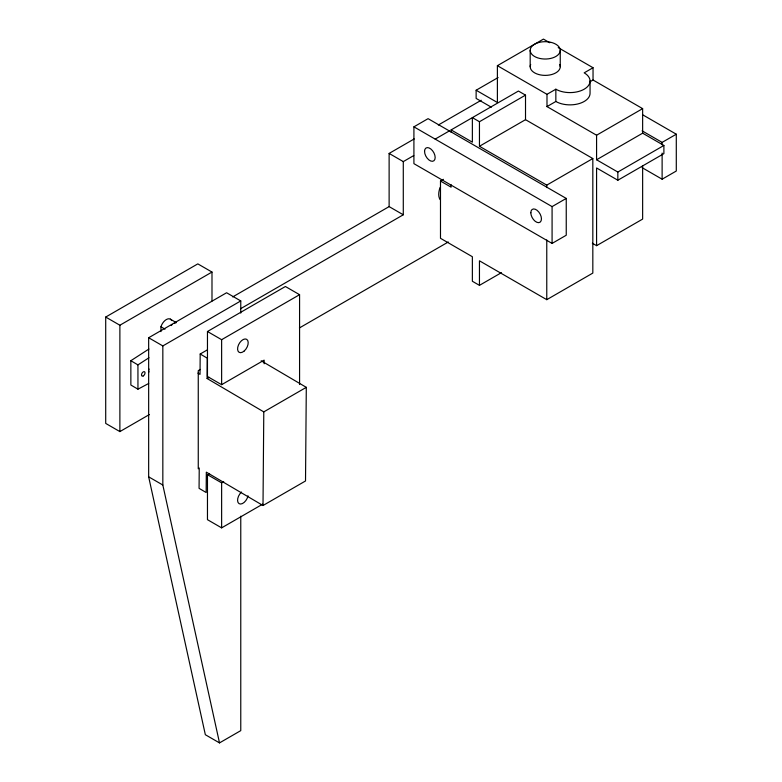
<?xml version="1.0" encoding="UTF-8"?>
<svg xmlns="http://www.w3.org/2000/svg" width="782" height="782" viewBox="0 0 782 782"><rect width="100%" height="100%" fill="white"/><g stroke="black" fill="none" stroke-linecap="round" stroke-linejoin="round"><path stroke-width="1.17" d="M199.234 467.988L199.068 488.339L206.155 492.513L206.321 472.162L263.006 505.514L305.518 480.969L306.3 387.344L261.168 360.785M207.455 349.818L200.192 354.011L200.026 374.363L197.944 373.131M263.006 505.514L263.788 411.889L207.113 378.527L207.279 358.176L200.192 354.011M148.707 383.463L137.955 389.182L130.868 385.018L130.848 360.717L148.922 349.036M137.955 389.182L137.935 364.891L148.981 357.755M200.329 369.436L198.257 370.648L198.257 468.819M491.311 107.183L476.13 98.415L476.13 90.233L497.391 102.51L497.391 65.688L543.441 39.1L549.775 42.756M476.13 90.233L498.114 77.545M413.913 126.84L428.086 118.659L566.246 198.423L566.246 235.235L552.082 243.417L413.913 163.653L413.913 126.84L552.082 206.604L566.246 198.423M149.45 414.519L119.881 431.596L105.707 423.414L105.707 317.052L197.817 263.876L211.99 272.058L211.99 301.06M232.694 296.916L389.123 206.604L389.123 153.428L414.235 138.922M438.311 125.022L481.223 100.252M435.173 139.108L449.347 130.926M451.116 132.344L451.116 129.91L518.427 91.044L525.514 95.13L525.514 119.675L592.824 158.541L592.824 273.084L546.765 299.672L479.454 260.807L479.454 285.352L472.367 281.266L472.367 256.721L440.491 238.305L440.491 181.043L443.443 179.332M105.707 317.052L119.881 325.234L211.99 272.058M389.123 153.428L403.287 161.61L413.756 155.569M451.116 129.91L472.367 142.177L472.367 117.632L479.454 121.728L525.514 95.13M546.989 94.319L555.846 89.207A20.039 11.574 0 0 0 584.183 89.207A20.039 11.574 0 0 0 584.183 72.843L593.039 67.731L593.039 80.008L642.638 108.639L642.638 133.184L596.578 159.772L596.578 135.227L546.989 106.596L546.989 94.319L497.391 65.688M546.989 106.596L555.846 101.484A20.039 11.574 0 0 0 577.683 103.986A20.039 11.574 0 0 0 590.058 93.302L590.058 81.025M590.087 81.709L593.039 80.008M479.454 121.728L479.454 146.263L525.514 119.675M240.768 516.169L240.768 730.632L219.507 742.9L205.343 734.718L148.658 476.834L148.658 337.746L226.594 292.751L240.768 300.933L240.768 313.093M148.658 337.746L162.832 345.927L240.768 300.933M240.524 308.763L403.287 214.786L403.287 161.61M264.14 363.777L264.14 360.14L221.629 384.685L207.465 376.504L207.465 331.509L285.401 286.505L299.574 294.687L299.574 384.529M207.465 331.509L221.629 339.691L299.574 294.687M596.578 135.227L642.638 108.639M207.113 378.527L209.185 377.335M299.398 327.951L448.291 241.99M479.454 146.263L546.765 185.129L592.824 158.541M642.11 130.838L662.119 142.392L676.293 134.211L676.293 171.023L662.119 179.205L642.081 167.641M596.578 159.772L617.839 172.05L663.889 145.462L663.889 153.643L617.839 180.231L596.578 167.954L596.578 245.675L592.365 243.241M479.454 285.352L501.438 272.664M263.788 411.889L306.3 387.344M596.578 245.675L642.638 219.087L642.638 165.657M262.703 504.146L221.629 527.86L207.465 519.678L207.465 474.684L209.537 473.481M207.465 474.684L221.629 482.865L223.711 481.663M558.221 47.634L593.039 67.731M642.589 114.749L676.293 134.211M642.638 133.184L663.889 145.462M440.491 181.043L451.116 187.172L451.116 184.738M389.123 206.604L403.287 214.786M148.658 476.834L162.832 485.016L219.507 742.9M170.329 319.124L176.4 322.692M171.581 320.512A8.143 4.653 -59.5 0 0 166.263 319.594A8.143 4.653 -59.5 0 0 160.955 326.778L165.002 329.163M130.848 360.717L137.935 364.891M160.955 326.778L160.955 331.607M662.119 142.392L662.119 144.768M662.119 153.077L662.119 179.205M617.839 172.05L617.839 180.231M560.244 50.351A15.034 8.68 0 0 1 537.703 57.868A15.034 8.68 0 0 1 537.703 42.834A15.034 8.68 0 0 1 560.244 50.351L560.244 66.714M555.846 89.207L555.846 101.484M552.082 206.604L552.082 243.417M546.765 185.129L546.765 187.563M546.765 239.966L546.765 299.672M530.186 50.351L530.186 66.714M221.629 339.691L221.629 384.685M221.629 482.865L221.629 527.86M162.832 345.927L162.832 485.016M119.881 325.234L119.881 431.596M440.139 199.645A15.034 8.68 -60 0 1 440.139 187.377M559.736 64.466A15.034 8.68 0 0 1 545.21 75.385A15.034 8.68 0 0 1 530.695 64.466M248.021 495.808A7.517 4.34 -60 0 1 239.126 503.686A7.517 4.34 -60 0 1 241.511 492.044M149.088 371.9A2.502 1.437 -59.5 0 1 149.088 369.036M171.15 325.556A8.143 4.653 -59.5 0 1 172.226 324.55M174.474 323.23A8.143 4.653 -59.5 0 1 175.549 322.966M244.267 350.952A7.517 4.34 -60 0 0 246.643 339.31A7.517 4.34 -60 0 0 237.757 347.198A7.517 4.34 -60 0 0 244.267 350.952M530.822 212.743A7.517 4.34 60 0 0 538.798 222.655A7.517 4.34 60 0 0 538.798 212.03A7.517 4.34 60 0 0 530.822 212.743M424.548 151.385A7.517 4.34 60 0 0 432.514 161.297A7.517 4.34 60 0 0 432.514 150.672A7.517 4.34 60 0 0 424.548 151.385M143.262 375.927A2.502 1.437 -59.5 0 0 144.787 371.988A2.502 1.437 -59.5 0 0 141.728 373.796A2.502 1.437 -59.5 0 0 143.262 375.927"/></g></svg>
